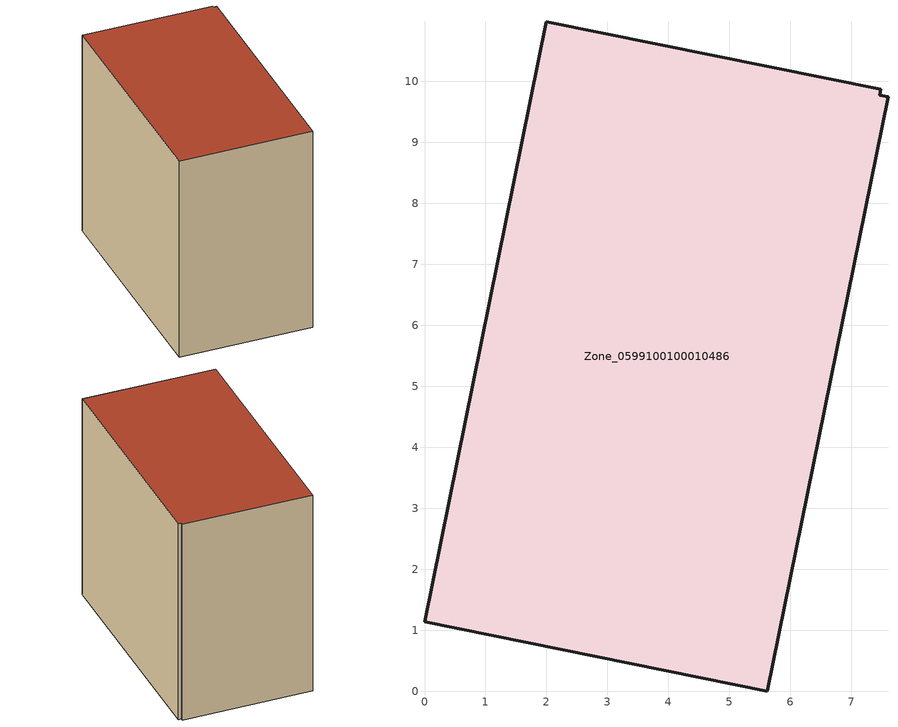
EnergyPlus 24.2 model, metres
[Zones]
Zone_0599100100010486
 floor ground (C_G): 0,1.14 2,10.97 7.48,9.87 7.46,9.77 7.6,9.74 5.62,0 z0
 wall outside (C_F): 2,10.97 0,1.14 5.62,0 7.6,9.74 7.46,9.77 7.48,9.87 2,10.97 z0:9.21
 roof outside (C_R): 5.62,0 7.6,9.74 7.46,9.77 7.48,9.87 2,10.97 0,1.14 z9.21
[BUILDING]
Pand.0599100100010486: North Axis=0; Terrain=City; Loads Convergence Tolerance Value=0.04; Temperature Convergence Tolerance Value=0.4; Solar Distribution=FullExterior; Maximum Number of Warmup Days=25; Minimum Number of Warmup Days=1
[Site:Location]
Rotterdam.The.Hague.AP_ZH_NLD Design_Conditions: Latitude=51.96; Longitude=4.45; Time Zone=1; Elevation=-4.5
[SITE:GROUNDTEMPERATURE:BUILDINGSURFACE]
18, 18, 18, 18, 18, 18, 18, 18, 18, 18, 18, 18
[MATERIAL] Thermal Absorptance=0.9; Solar Absorptance=0.7; Visible Absorptance=0.7
Name | Roughness | Thickness | Conductivity | Density | Specific Heat
G.TC.2015-2018 | MediumSmooth | 0.15 | 0.0428571 | 540 | 1210
F.TC.2015-2018 | Rough | 0.3 | 0.0666667 | 1920 | 840
R.TC.2015-2018 | MediumRough | 0.2 | 0.0333333 | 1500 | 1000
[CONSTRUCTION]
C_G: G.TC.2015-2018
C_F: F.TC.2015-2018
C_R: R.TC.2015-2018
[ZONE]
Zone_0599100100010486: Type=1; Multiplier=1; Ceiling Height=Autocalculate; Volume=Autocalculate; Floor Area=autocalculate; Part of Total Floor Area=Yes
[ZONEINFILTRATION:DESIGNFLOWRATE]
Infil_Zone_0599100100010486: Zone or ZoneList or Space or SpaceList=Zone_0599100100010486; Schedule=AlwaysOn; Design Flow Rate Calculation Method=Flow/Area; Flow Rate per Floor Area=0.0015; Constant Term Coefficient=1; Temperature Term Coefficient=0; Velocity Term Coefficient=0; Velocity Squared Term Coefficient=0
[HVACTEMPLATE:ZONE:IDEALLOADSAIRSYSTEM]
Zone_0599100100010486: Maximum Heating Supply Air Temperature=50; Minimum Cooling Supply Air Temperature=13; Maximum Heating Supply Air Humidity Ratio=0.0156; Minimum Cooling Supply Air Humidity Ratio=0.0077; Heating Limit=NoLimit; Cooling Limit=NoLimit; Dehumidification Control Type=ConstantSensibleHeatRatio; Cooling Sensible Heat Ratio=0.7; Dehumidification Setpoint=60; Humidification Control Type=None; Humidification Setpoint=30; Outdoor Air Method=None; Outdoor Air Flow Rate per Person=0.00944; Outdoor Air Flow Rate per Zone Floor Area=0; Outdoor Air Flow Rate per Zone=0; Demand Controlled Ventilation Type=None; Outdoor Air Economizer Type=NoEconomizer; Heat Recovery Type=None; Sensible Heat Recovery Effectiveness=0.7; Latent Heat Recovery Effectiveness=0.65
[ZONECONTROL:THERMOSTAT]
ThermostatControl_Zone_0599100100010486: Zone or ZoneList=Zone_0599100100010486; Control Type Schedule=DualSetpointControlType; Control 1=Thermostat_Zone_0599100100010486; Temperature Difference Between Cutout And Setpoint=0
[THERMOSTATSETPOINT:DUALSETPOINT]
Thermostat_Zone_0599100100010486: Heating Setpoint Temperature Schedule=HeatingSetpoint_Zone_0599100100010486; Cooling Setpoint Temperature Schedule=CoolingSetpoint_Zone_0599100100010486
[SCHEDULE:COMPACT]
HeatingSetpoint_Zone_0599100100010486: Through: 12/31, For: AllDays, Until: 24:00, 21
CoolingSetpoint_Zone_0599100100010486: Through: 12/31, For: AllDays, Until: 24:00, 24
DualSetpointControlType: Through: 12/31, For: AllDays, Until: 24:00, 4
AlwaysOn: Through: 12/31, For: AllDays, Until: 24:00, 1
